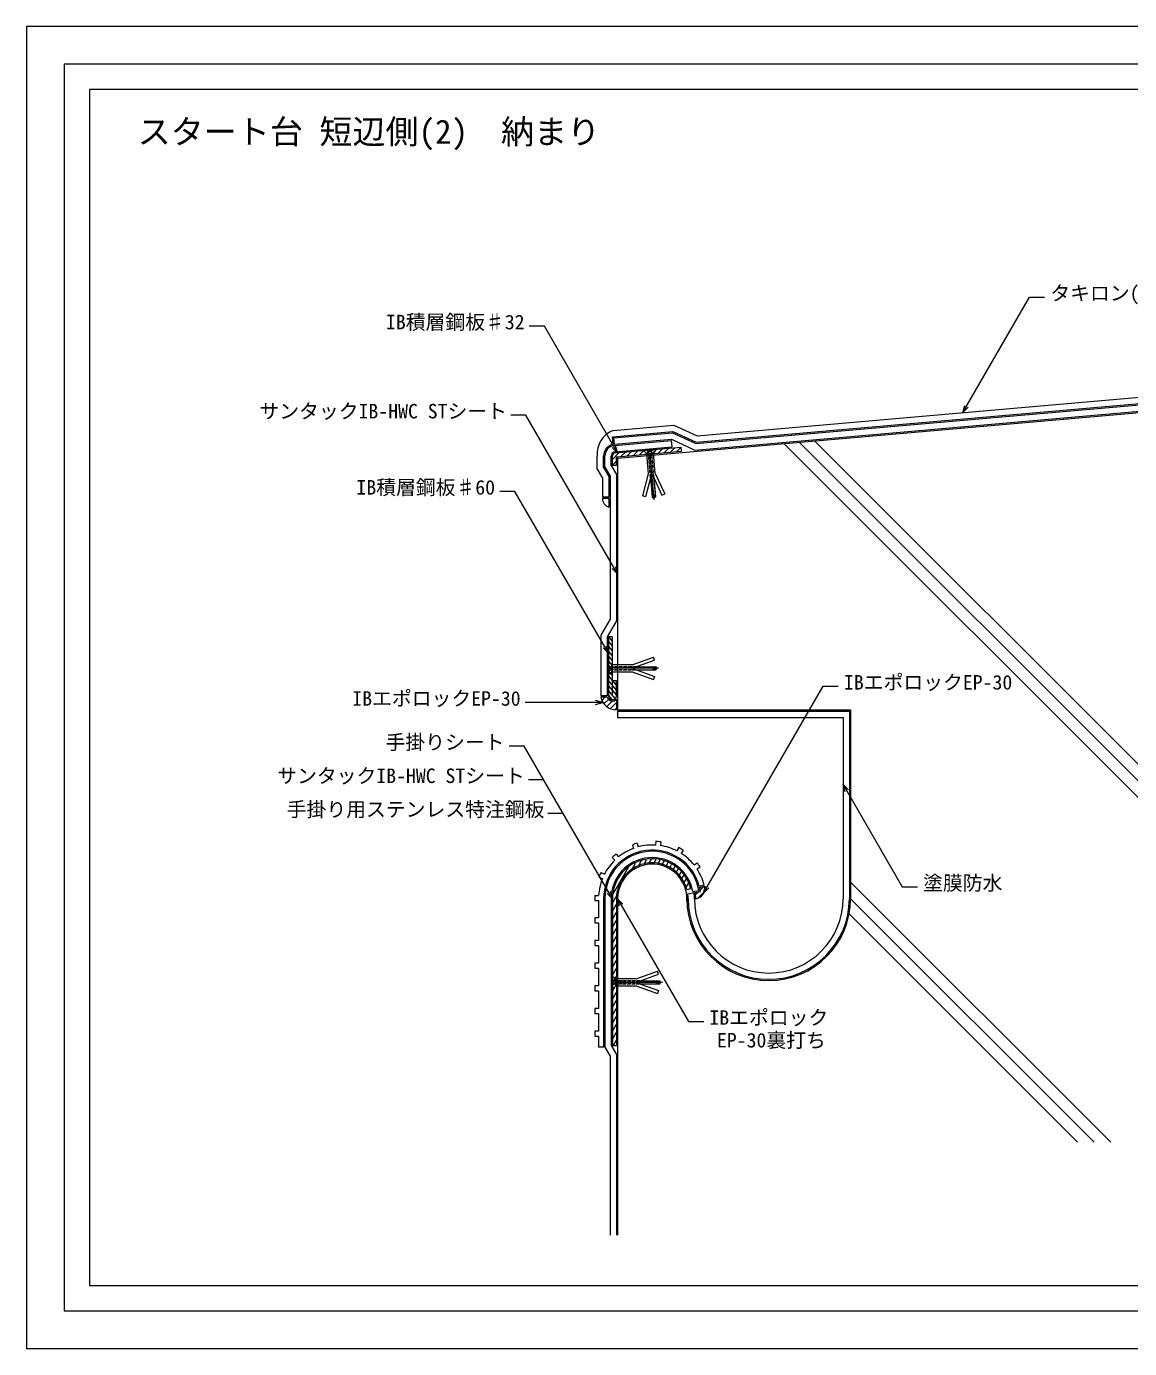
# Model space of a CAD drawing. Units: millimetres, scale not verified. Extents: x -742 to 742, y -525 to 525.
# Drawn here: x -742 to 133, y -525 to 525 of the extents above; entities that cross this region are included whole.
import ezdxf
from ezdxf.enums import TextEntityAlignment as Align

# ---------------------------------------------------------------- set-up
doc = ezdxf.new("R2010")
doc.units = ezdxf.units.MM
doc.header["$LTSCALE"] = 2
doc.linetypes.add('DASHED1', pattern=[1.8, 1.2, -0.6])
doc.linetypes.add('LONG_CHAIN', pattern=[21, 18, -1, 1, -1])
for name, color, linetype, lineweight in [('0-0_用紙枠', 134, 'Continuous', 9), ('0-1_輪郭線', 2, 'Continuous', 9), ('0-2_図面枠', 7, 'Continuous', 9), ('0-3_文字', 5, 'Continuous', 9), ('0-7_躯体', 7, 'Continuous', 9), ('0-8_部材(積層鋼板)', 4, 'Continuous', 9), ('0-9_IBｼｰﾄ', 7, 'Continuous', 9), ('0-A_塗膜(N-300)', 2, 'Continuous', 9), ('0-B_シーリング(IBｼﾘｺｰﾝ)', 7, 'Continuous', 9), ('0-C_部材(ﾋﾞｽ類)', 7, 'Continuous', 9), ('0-D_中心線', 2, 'LONG_CHAIN', 9), ('0-E_構築線', 1, 'Continuous', 9), ('0-F_実線', 6, 'Continuous', 9), ('1-0_寸法線', 7, 'Continuous', 9)]:
    doc.layers.add(name, color=color, linetype=linetype, lineweight=lineweight)
doc.styles.add('ＭＳ ゴシック', font='')
doc.styles.get('ＭＳ ゴシック').set_extended_font_data('MS Gothic')

msp = doc.modelspace()

# ---------------------------------------------------------------- linework, layer by layer
at = {"layer": '0-0_用紙枠'}
msp.add_lwpolyline([(-742.5, -525), (742.5, -525), (742.5, 525), (-742.5, 525)], close=True, dxfattribs=at)
at = {"layer": '0-1_輪郭線'}
msp.add_lwpolyline([(-692.5, -475), (692.5, -475), (692.5, 475), (-692.5, 475)], close=True, dxfattribs=at)
at = {"layer": '0-2_図面枠'}
msp.add_lwpolyline([(-712.5, -495), (712.5, -495), (712.5, 495), (-712.5, 495)], close=True, dxfattribs=at)
at = {"layer": '0-7_躯体'}
for p, q in [((-273.091, 182.252), (276.909, 230.371)), ((413.57, -360.802), (-141.038, 193.805)), ((426.753, -360.786), (-128.901, 194.867)), ((439.935, -360.769), (-116.764, 195.929)), ((118.536, -361.174), (-88.091, -154.548)), ((-273.091, -167.748), (-273.091, -435)), ((105.353, -361.191), (-88.091, -167.748)), ((92.17, -361.207), (-89.221, -179.817))]:
    msp.add_line(p, q, dxfattribs=at)
msp.add_lwpolyline([(-273.091, 182.252), (-273.091, -17.748), (-88.091, -17.748), (-88.091, -167.748)], dxfattribs=at)
for centre, radius, start, end in [((-245.591, -167.748), 27.5, 357, 180), ((-153.091, -167.748), 65, 180, 0)]:
    msp.add_arc(centre, radius, start, end, dxfattribs=at)
at = {"layer": '0-8_部材(積層鋼板)', "color": 7}
for p, q in [((-274.975, 186.27), (-222.73, 190.841)), ((-277.257, 176.335), (-277.257, 183.78)), ((-274.091, 176.335), (-274.091, 182.445)), ((-274.091, 176.335), (-277.257, 176.335)), ((-277.257, -167.748), (-277.257, -284.187)), ((-274.091, -167.748), (-274.091, -284.187)), ((-218.062, -160.371), (-215.003, -159.552)), ((-277.257, -284.187), (-274.091, -284.187))]:
    msp.add_line(p, q, dxfattribs=at)
at = {"layer": '0-8_部材(積層鋼板)'}
for p, q in [((-245.832, 185.641), (-242.349, 189.125)), ((-240.912, 186.071), (-237.428, 189.555)), ((-235.991, 186.502), (-232.508, 189.986)), ((-231.07, 186.932), (-227.587, 190.416)), ((-226.15, 187.363), (-222.726, 190.787)), ((-277.257, 181.157), (-271.873, 186.542)), ((-277.257, 176.667), (-274.091, 179.833)), ((-270.435, 183.488), (-266.952, 186.972)), ((-265.515, 183.919), (-262.031, 187.403)), ((-260.594, 184.349), (-257.111, 187.833)), ((-255.674, 184.78), (-252.19, 188.264)), ((-277.257, 32.99), (-280.424, 36.788)), ((-277.257, 29.085), (-280.424, 32.884)), ((-277.257, 36.894), (-280.057, 40.252)), ((-277.257, 25.181), (-280.424, 28.98)), ((-277.257, 21.277), (-280.424, 25.075)), ((-277.257, 17.373), (-280.424, 21.171)), ((-277.257, 9.564), (-280.424, 13.363)), ((-277.257, 5.66), (-280.424, 9.459)), ((-274.091, -2.043), (-280.424, 5.554)), ((-274.091, -5.947), (-280.424, 1.65)), ((-274.091, 1.862), (-276.917, 5.252)), ((-274.995, -8.766), (-280.424, -2.254)), ((-277.524, -9.637), (-280.424, -6.158)), ((-247.985, -139.557), (-246.095, -136.282)), ((-244.42, -139.732), (-242.554, -136.499)), ((-276.61, -163.736), (-264.2, -142.241)), ((-262.206, -145.137), (-258.937, -139.476)), ((-256.64, -141.846), (-254.03, -137.327)), ((-252.138, -140.4), (-250.062, -136.804)), ((-240.855, -139.907), (-239.252, -137.131)), ((-237.615, -140.644), (-235.951, -137.763)), ((-234.682, -141.915), (-232.988, -138.98)), ((-231.75, -143.187), (-230.215, -140.527)), ((-229.004, -144.78), (-227.442, -142.075)), ((-226.652, -147.056), (-224.911, -144.041)), ((-224.3, -149.332), (-222.662, -146.496)), ((-222.09, -151.854), (-220.413, -148.95)), ((-220.439, -155.345), (-218.442, -151.887)), ((-218.788, -158.836), (-216.839, -155.46)), ((-277.257, -171.207), (-273.552, -164.79)), ((-215.633, -159.72), (-215.236, -159.033)), ((-277.257, -177.557), (-274.091, -172.072)), ((-277.257, -183.907), (-274.091, -178.422)), ((-277.257, -190.257), (-274.091, -184.772)), ((-277.257, -196.607), (-274.091, -191.122)), ((-277.257, -202.957), (-274.091, -197.472)), ((-277.257, -209.307), (-274.091, -203.822)), ((-277.257, -215.657), (-274.091, -210.172)), ((-277.257, -222.007), (-274.091, -216.522)), ((-277.257, -228.357), (-274.091, -222.872)), ((-277.257, -234.707), (-274.091, -229.222)), ((-277.257, -241.057), (-274.091, -235.572)), ((-277.257, -247.407), (-274.091, -241.922)), ((-277.257, -253.757), (-274.091, -248.272)), ((-277.257, -260.107), (-274.091, -254.622)), ((-277.257, -266.457), (-274.091, -260.972)), ((-277.257, -272.807), (-274.091, -267.322)), ((-277.257, -279.157), (-274.091, -273.672)), ((-276.495, -284.187), (-274.091, -280.022))]:
    msp.add_line(p, q, dxfattribs=at)
at = {"layer": '0-8_部材(積層鋼板)', "color": 7}
for points in [[(-273.369, 183.232), (-222.454, 187.686), (-222.73, 190.841)], [(-277.257, -6.581), (-277.257, 40.252), (-280.424, 40.252), (-280.424, -6.581)], [(-274.091, -6.581), (-274.091, 5.252), (-277.257, 5.252)]]:
    msp.add_lwpolyline(points, dxfattribs=at)
at = {"layer": '0-8_部材(積層鋼板)'}
for points in [[(-250.753, 185.21), (-247.608, 188.355), (-247.269, 188.694)], [(-277.257, 13.469), (-278.744, 15.252), (-280.424, 17.267)]]:
    msp.add_lwpolyline(points, dxfattribs=at)
at = {"layer": '0-8_部材(積層鋼板)', "color": 7}
for centre, radius, start, end in [((-274.757, 183.78), 2.5, 95, 180), ((-273.301, 182.445), 0.79, 95, 180), ((-277.257, -6.581), 3.167, 180, 0), ((-245.591, -167.748), 31.667, 15, 180), ((-245.591, -167.748), 28.5, 15, 180)]:
    msp.add_arc(centre, radius, start, end, dxfattribs=at)
at = {"layer": '0-9_IBｼｰﾄ'}
for p, q in [((-211.886, 188.611), (215.705, 226.02)), ((-210.987, 193.709), (213.934, 230.884)), ((-276.077, 198.22), (-229.415, 202.302)), ((-229.415, 202.302), (-210.987, 193.709)), ((-275.641, 193.239), (-276.077, 198.22)), ((-275.641, 193.239), (-230.314, 197.204)), ((-275.498, 192.247), (-230.227, 196.208)), ((-275.062, 187.266), (-229.791, 191.227)), ((-230.314, 197.204), (-211.886, 188.611)), ((-229.791, 191.227), (-230.227, 196.208)), ((-283.257, 174.996), (-283.257, 183.78)), ((-278.257, 176.335), (-278.257, 183.78)), ((-283.257, 174.996), (-279.091, 167.779)), ((-278.257, 176.335), (-274.091, 169.118)), ((-274.091, 169.118), (-274.091, 52.954)), ((-279.091, 167.779), (-279.091, 54.294)), ((-279.091, 54.294), (-286.424, 41.592)), ((-286.424, 41.592), (-286.424, -6.581)), ((-281.424, -6.581), (-286.424, -6.581)), ((-261.41, -124.908), (-260.494, -127.768)), ((-257.602, -123.689), (-256.686, -126.549)), ((-242.764, -122.169), (-243.081, -125.155)), ((-238.787, -122.591), (-239.104, -125.577)), ((-277.362, -134.945), (-275.369, -137.191)), ((-274.371, -132.291), (-272.378, -134.538)), ((-224.599, -127.192), (-226.095, -129.796)), ((-221.132, -129.183), (-222.628, -131.787)), ((-286.238, -146.933), (-283.507, -148.183)), ((-212.429, -140.9), (-210.009, -139.122)), ((-210.062, -144.123), (-207.642, -142.344)), ((-287.903, -150.568), (-285.172, -151.818)), ((-208.241, -157.74), (-204.378, -156.705)), ((-291.182, -165.119), (-288.179, -165.161)), ((-284.257, -167.748), (-284.257, -285.527)), ((-283.257, -167.748), (-283.257, -285.527)), ((-278.257, -167.748), (-278.257, -284.187)), ((-213.418, -162.085), (-208.494, -161.219)), ((-291.237, -169.117), (-288.257, -169.158)), ((-288.257, -169.158), (-288.257, -183.028)), ((-284.257, -285.527), (-288.257, -285.527)), ((-283.257, -285.527), (-279.091, -292.744)), ((-279.091, -292.744), (-279.091, -435)), ((-278.257, -284.187), (-274.091, -291.404)), ((-274.091, -291.404), (-274.091, -435))]:
    msp.add_line(p, q, dxfattribs=at)
for points in [[(-274.091, 52.954), (-281.424, 40.252), (-281.424, -6.581)], [(-288.257, -183.028), (-291.257, -183.028), (-291.257, -187.028), (-288.257, -187.028), (-288.257, -201.028), (-291.257, -201.028), (-291.257, -205.028), (-288.257, -205.028), (-288.257, -219.028), (-288.237, -219.028)], [(-288.257, -219.028), (-291.257, -219.028), (-291.257, -223.028), (-288.257, -223.028), (-288.257, -237.028), (-291.257, -237.028), (-291.257, -241.028), (-288.257, -241.028), (-288.257, -255.028), (-291.257, -255.028), (-291.257, -259.028), (-288.257, -259.028), (-288.257, -273.028), (-291.257, -273.028), (-291.257, -277.028), (-288.257, -277.028), (-288.257, -285.527)]]:
    msp.add_lwpolyline(points, dxfattribs=at)
for centre, radius, start, end in [((-274.757, 183.78), 8.5, 95, 180), ((-274.757, 183.78), 3.5, 95, 180), ((-245.591, -167.748), 45.667, 105.24956, 110.2678), ((-245.591, -167.748), 42.667, 86.6274, 105.07301), ((-245.591, -167.748), 45.667, 81.43261, 86.45085), ((-245.591, -167.748), 42.667, 62.81045, 81.25606), ((-245.591, -167.748), 38.667, 15, 180), ((-245.591, -167.748), 37.667, 9.98176, 180), ((-245.591, -167.748), 32.667, 9.98176, 180), ((-245.591, -167.748), 45.667, 129.06651, 134.08476), ((-245.591, -167.748), 42.667, 110.44435, 128.88997), ((-245.591, -167.748), 45.667, 57.61566, 62.6339), ((-245.591, -167.748), 42.667, 38.9935, 57.43911), ((-245.591, -167.748), 45.667, 152.88346, 157.90171), ((-245.591, -167.748), 42.667, 134.2613, 152.70692), ((-245.591, -167.748), 42.667, 15, 33.62216), ((-245.591, -167.748), 45.667, 33.79871, 38.81695), ((-245.591, -167.748), 42.667, 158.07825, 176.52387), ((-245.591, -167.748), 45.667, 176.70042, 181.71866)]:
    msp.add_arc(centre, radius, start, end, dxfattribs=at)
at = {"layer": '0-A_塗膜(N-300)'}
for p, q in [((-273.091, -18.748), (-273.091, -23.748)), ((-217.367, -163.786), (-212.441, -162.918))]:
    msp.add_line(p, q, dxfattribs=at)
for points in [[(-273.091, -18.748), (-89.091, -18.748), (-89.091, -167.748)], [(-273.091, -23.748), (-94.091, -23.748), (-94.091, -167.748)]]:
    msp.add_lwpolyline(points, dxfattribs=at)
for centre, radius, start, end in [((-245.591, -167.748), 28.5, 0, 7.98962), ((-153.091, -167.748), 64, 180, 0), ((-245.591, -167.748), 33.5, 0, 8.28968), ((-153.091, -167.748), 59, 180, 0)]:
    msp.add_arc(centre, radius, start, end, dxfattribs=at)
at = {"layer": '0-B_シーリング(IBｼﾘｺｰﾝ)'}
for p, q in [((-281.302, -7.581), (-286.424, -7.581)), ((-285.49, -9.948), (-283.123, -7.581)), ((-283.797, -12.746), (-280.207, -9.155)), ((-274.091, -9.289), (-274.091, -17.748)), ((-281.491, -14.929), (-277.164, -10.602)), ((-278.643, -16.572), (-274.091, -12.019)), ((-275.075, -17.493), (-274.091, -16.509)), ((-211.454, -162.755), (-207.349, -162.032)), ((-211.308, -164.762), (-208.84, -162.295)), ((-209.012, -166.956), (-204.556, -162.501)), ((-207.995, -158.709), (-204.119, -157.671)), ((-207.549, -161.003), (-204.252, -157.706))]:
    msp.add_line(p, q, dxfattribs=at)
for centre, radius, start, end in [((-274.091, -5.183), 12.564, 191.00082, 270), ((-277.257, -6.581), 4.167, 193.88654, 319.4642), ((-245.591, -167.748), 34.5, 0, 8.32078), ((-212.066, -159.623), 8.183, 276.84288, 13.80329), ((-245.591, -167.748), 38.667, 8.49981, 13.51805)]:
    msp.add_arc(centre, radius, start, end, dxfattribs=at)
at = {"layer": '0-C_部材(ﾋﾞｽ類)'}
for p, q in [((-252.616, 188.226), (-242.654, 189.098)), ((-245.88, 189.251), (-249.466, 188.938)), ((-245.858, 189.002), (-245.88, 189.251)), ((-242.654, 189.098), (-244.66, 186.201)), ((-252.616, 188.226), (-252.632, 188.41)), ((-250.139, 185.721), (-244.66, 186.201)), ((-249.445, 188.689), (-249.466, 188.938)), ((-243.249, 170.077), (-244.66, 186.201)), ((-248.728, 169.598), (-253.396, 152.175)), ((-246.199, 169.376), (-250.982, 151.528)), ((-245.701, 169.42), (-237.892, 152.673)), ((-243.249, 170.077), (-235.626, 153.729)), ((-246.956, 166.552), (-245.607, 151.136)), ((-246.918, 166.693), (-245.771, 153.585)), ((-244.527, 166.902), (-243.38, 153.794)), ((-244.465, 166.77), (-243.117, 151.354)), ((-250.982, 151.528), (-253.396, 152.175)), ((-244.362, 151.245), (-245.771, 153.585)), ((-245.607, 151.136), (-243.117, 151.354)), ((-245.607, 151.136), (-245.114, 150.668)), ((-245.114, 150.668), (-243.52, 150.807)), ((-244.362, 151.245), (-243.38, 153.794)), ((-243.52, 150.807), (-243.117, 151.354)), ((-237.892, 152.673), (-235.626, 153.729)), ((-261.527, 18.002), (-244.578, 24.172)), ((-261.086, 15.502), (-243.722, 21.822)), ((-243.722, 21.822), (-244.578, 24.172)), ((-280.858, 17.052), (-280.858, 13.452)), ((-280.608, 17.052), (-280.858, 17.052)), ((-280.608, 13.452), (-280.858, 13.452)), ((-280.424, 20.252), (-277.713, 18.002)), ((-280.424, 10.252), (-280.424, 20.252)), ((-261.527, 18.002), (-277.713, 18.002)), ((-277.713, 12.502), (-277.713, 18.002)), ((-261.527, 12.502), (-244.578, 6.333)), ((-261.086, 15.002), (-243.722, 8.682)), ((-258.476, 16.452), (-245.317, 16.452)), ((-258.476, 14.052), (-245.317, 14.052)), ((-258.339, 16.502), (-242.864, 16.502)), ((-258.339, 14.002), (-242.864, 14.002)), ((-242.864, 15.252), (-245.317, 16.452)), ((-242.864, 15.252), (-245.317, 14.052)), ((-242.864, 14.002), (-242.864, 16.502)), ((-242.355, 16.052), (-242.864, 16.502)), ((-242.864, 14.002), (-242.355, 14.452)), ((-242.355, 14.452), (-242.355, 16.052)), ((-280.424, 10.252), (-280.608, 10.252)), ((-243.722, 8.682), (-244.578, 6.333)), ((-277.257, -229.187), (-274.546, -231.437)), ((-277.257, -239.187), (-277.257, -229.187)), ((-258.361, -231.437), (-241.411, -225.268)), ((-257.92, -233.937), (-240.556, -227.617)), ((-240.556, -227.617), (-241.411, -225.268)), ((-277.691, -232.387), (-277.691, -235.987)), ((-277.441, -232.387), (-277.691, -232.387)), ((-277.441, -235.987), (-277.691, -235.987)), ((-277.257, -239.187), (-277.441, -239.187)), ((-258.361, -231.437), (-274.546, -231.437)), ((-274.546, -236.937), (-274.546, -231.437)), ((-258.361, -236.937), (-241.411, -243.106)), ((-257.92, -234.437), (-240.556, -240.757)), ((-255.31, -232.987), (-242.151, -232.987)), ((-255.31, -235.387), (-242.151, -235.387)), ((-255.172, -232.937), (-239.697, -232.937)), ((-255.172, -235.437), (-239.697, -235.437)), ((-239.697, -234.187), (-242.151, -232.987)), ((-239.697, -234.187), (-242.151, -235.387)), ((-240.556, -240.757), (-241.411, -243.106)), ((-239.697, -235.437), (-239.697, -232.937)), ((-239.188, -233.387), (-239.697, -232.937)), ((-239.697, -235.437), (-239.188, -234.987)), ((-239.188, -234.987), (-239.188, -233.387))]:
    msp.add_line(p, q, dxfattribs=at)
at = {"layer": '0-C_部材(ﾋﾞｽ類)', "color": 134, "linetype": 'DASHED1'}
for p, q in [((-245.714, 189.015), (-245.642, 188.195)), ((-249.589, 188.676), (-249.517, 187.856)), ((-249.445, 188.689), (-249.395, 188.117)), ((-249.395, 188.117), (-245.808, 188.431)), ((-248.747, 187.598), (-249.395, 188.117)), ((-248.747, 187.598), (-246.356, 187.807)), ((-248.747, 187.598), (-246.918, 166.693)), ((-246.356, 187.807), (-244.527, 166.902)), ((-280.608, 17.197), (-279.785, 17.197)), ((-280.608, 13.452), (-280.035, 13.452)), ((-280.608, 13.307), (-279.785, 13.307)), ((-280.035, 13.452), (-280.035, 17.052)), ((-279.461, 14.052), (-280.035, 13.452)), ((-279.461, 14.052), (-279.461, 16.452)), ((-279.461, 16.452), (-258.476, 16.452)), ((-279.461, 14.052), (-258.476, 14.052)), ((-277.441, -232.242), (-276.618, -232.242)), ((-277.441, -235.987), (-276.868, -235.987)), ((-277.441, -236.132), (-276.618, -236.132)), ((-276.868, -235.987), (-276.868, -232.387)), ((-276.294, -235.387), (-276.868, -235.987)), ((-276.294, -235.387), (-276.294, -232.987)), ((-276.294, -232.987), (-255.31, -232.987)), ((-276.294, -235.387), (-255.31, -235.387))]:
    msp.add_line(p, q, dxfattribs=at)
at = {"layer": '0-C_部材(ﾋﾞｽ類)', "color": 4}
for p, q in [((-246.504, 172.863), (-246.006, 172.907)), ((-246.199, 169.376), (-245.701, 169.42)), ((-264.586, 15.002), (-264.586, 15.502)), ((-261.086, 15.002), (-261.086, 15.502)), ((-261.42, -234.437), (-261.42, -233.937)), ((-257.92, -234.437), (-257.92, -233.937))]:
    msp.add_line(p, q, dxfattribs=at)
at = {"layer": '0-C_部材(ﾋﾞｽ類)'}
for points in [[(-242.654, 189.098), (-242.67, 189.281), (-252.632, 188.41)], [(-252.616, 188.226), (-250.139, 185.721), (-248.728, 169.598)], [(-280.424, 20.252), (-280.608, 20.252), (-280.608, 10.252)], [(-280.424, 10.252), (-277.713, 12.502), (-261.527, 12.502)], [(-277.257, -229.187), (-277.441, -229.187), (-277.441, -239.187)], [(-277.257, -239.187), (-274.546, -236.937), (-258.361, -236.937)]]:
    msp.add_lwpolyline(points, dxfattribs=at)
at = {"layer": '0-C_部材(ﾋﾞｽ類)', "color": 134, "linetype": 'DASHED1'}
for points in [[(-246.356, 187.807), (-245.808, 188.431), (-245.858, 189.002)], [(-246.956, 166.552), (-248.771, 187.302), (-249.517, 187.856)], [(-244.465, 166.77), (-246.281, 187.52), (-245.642, 188.195)], [(-279.461, 16.452), (-280.035, 17.052), (-280.608, 17.052)], [(-258.339, 16.502), (-279.168, 16.502), (-279.785, 17.197)], [(-258.339, 14.002), (-279.168, 14.002), (-279.785, 13.307)], [(-276.294, -232.987), (-276.868, -232.387), (-277.441, -232.387)], [(-255.172, -232.937), (-276.002, -232.937), (-276.618, -232.242)], [(-255.172, -235.437), (-276.002, -235.437), (-276.618, -236.132)]]:
    msp.add_lwpolyline(points, dxfattribs=at)
at = {"layer": '0-D_中心線'}
for p, q in [((-244.17, 149.058), (-247.814, 190.7)), ((-240.669, 15.252), (-282.469, 15.252)), ((-237.502, -234.187), (-279.303, -234.187))]:
    msp.add_line(p, q, dxfattribs=at)
at = {"layer": '0-E_構築線'}
msp.add_line((-222.454, 187.686), (-222.447, 187.603), dxfattribs=at)
at = {"layer": '0-F_実線'}
for p, q in [((-210.807, 194.728), (213.58, 231.857)), ((-209.908, 199.826), (211.81, 236.721)), ((-277.16, 199.129), (-229.235, 203.321)), ((-276.6, 204.197), (-228.336, 208.419)), ((-229.235, 203.321), (-210.807, 194.728)), ((-228.336, 208.419), (-209.908, 199.826)), ((-276.632, 193.093), (-277.16, 199.129)), ((-289.257, 173.388), (-289.257, 183.78)), ((-284.257, 174.728), (-284.257, 183.78)), ((-280.091, 151.171), (-285.091, 151.171)), ((-280.091, 150.171), (-285.091, 150.171)), ((-280.091, 150.171), (-280.091, 143.171))]:
    msp.add_line(p, q, dxfattribs=at)
for points in [[(-289.257, 173.388), (-285.091, 166.171), (-285.091, 151.171)], [(-284.257, 174.728), (-280.091, 167.511), (-280.091, 151.171)]]:
    msp.add_lwpolyline(points, dxfattribs=at)
for centre, radius, start, end in [((-269.281, 185.527), 20.053, 111.40574, 185), ((-274.757, 183.78), 9.5, 101.38073, 180), ((-277.691, 150.171), 7.4, 180, 251.07536)]:
    msp.add_arc(centre, radius, start, end, dxfattribs=at)
at = {"layer": '1-0_寸法線'}
for p, q in [((-331.799, -73.278), (-343.799, -73.278)), ((-316.402, -99.947), (-328.402, -99.947))]:
    msp.add_line(p, q, dxfattribs=at)
for points in [[(0.951, 218.274), (53.919, 310.019), (65.919, 310.019)], [(-273.15, 186.419), (-331.26, 287.069), (-343.26, 287.069)], [(5.193, 222.516), (0.951, 218.274), (2.504, 224.069)], [(-273.091, 90.152), (-345.916, 216.29), (-357.916, 216.29)], [(-277.393, 190.662), (-273.15, 186.419), (-274.703, 192.215)], [(-280.424, 27.145), (-354.696, 155.789), (-366.696, 155.789)], [(-277.333, 94.395), (-273.091, 90.152), (-274.643, 95.948)], [(-284.667, 31.387), (-280.424, 27.145), (-281.977, 32.94)], [(-204.786, -163.361), (-109.927, 0.941), (-97.927, 0.941)], [(-290.531, -13.41), (-284.736, -11.857), (-290.531, -10.304)], [(-284.736, -11.857), (-334.591, -11.857), (-346.591, -11.857)], [(-277.257, -167.748), (-347.196, -46.61), (-359.196, -46.61)], [(-94.091, -76.969), (-47.062, -158.424), (-35.062, -158.424)], [(-92.538, -82.765), (-94.091, -76.969), (-89.848, -81.212)], [(-281.5, -163.505), (-277.257, -167.748), (-278.81, -161.952)], [(-273.091, -167.748), (-216.774, -265.289), (-204.774, -265.289)], [(-271.538, -173.543), (-273.091, -167.748), (-268.848, -171.99)], [(-200.544, -159.119), (-204.786, -163.361), (-203.234, -157.566)]]:
    msp.add_lwpolyline(points, dxfattribs=at)

# ---------------------------------------------------------------- texts
at = {"layer": '0-3_文字', "color": 7, "style": 'ＭＳ ゴシック'}
for s, height, p in [('スタート台 短辺側(2)  納まり', 19.24, (-654.191, 426.005)), ('タキロン(端末タキシール)', 11.54, (70.46, 303.96)), ('IB積層鋼板♯32', 11.54, (-457.042, 281.01)), ('サンタックIB-HWC STシート', 11.54, (-557.529, 210.231)), ('IB積層鋼板♯60', 11.54, (-480.477, 149.73)), ('IBエポロックEP-30', 11.54, (-93.387, -5.118)), ('IBエポロックEP-30', 11.54, (-483.781, -17.916)), ('手掛りシート', 11.54, (-457.371, -52.669)), ('サンタックIB-HWC STシート', 11.54, (-543.412, -79.337)), ('手掛り用ステンレス特注鋼板', 11.54, (-535.818, -106.006)), ('塗膜防水', 11.54, (-30.521, -164.483)), ('IBエポロック', 11.54, (-200.234, -271.348)), ('EP-30裏打ち', 11.54, (-194.234, -289.348))]:
    msp.add_text(s, height=height, dxfattribs=at).set_placement(p, align=Align.BOTTOM_LEFT)

doc.saveas('drawing.dxf')
